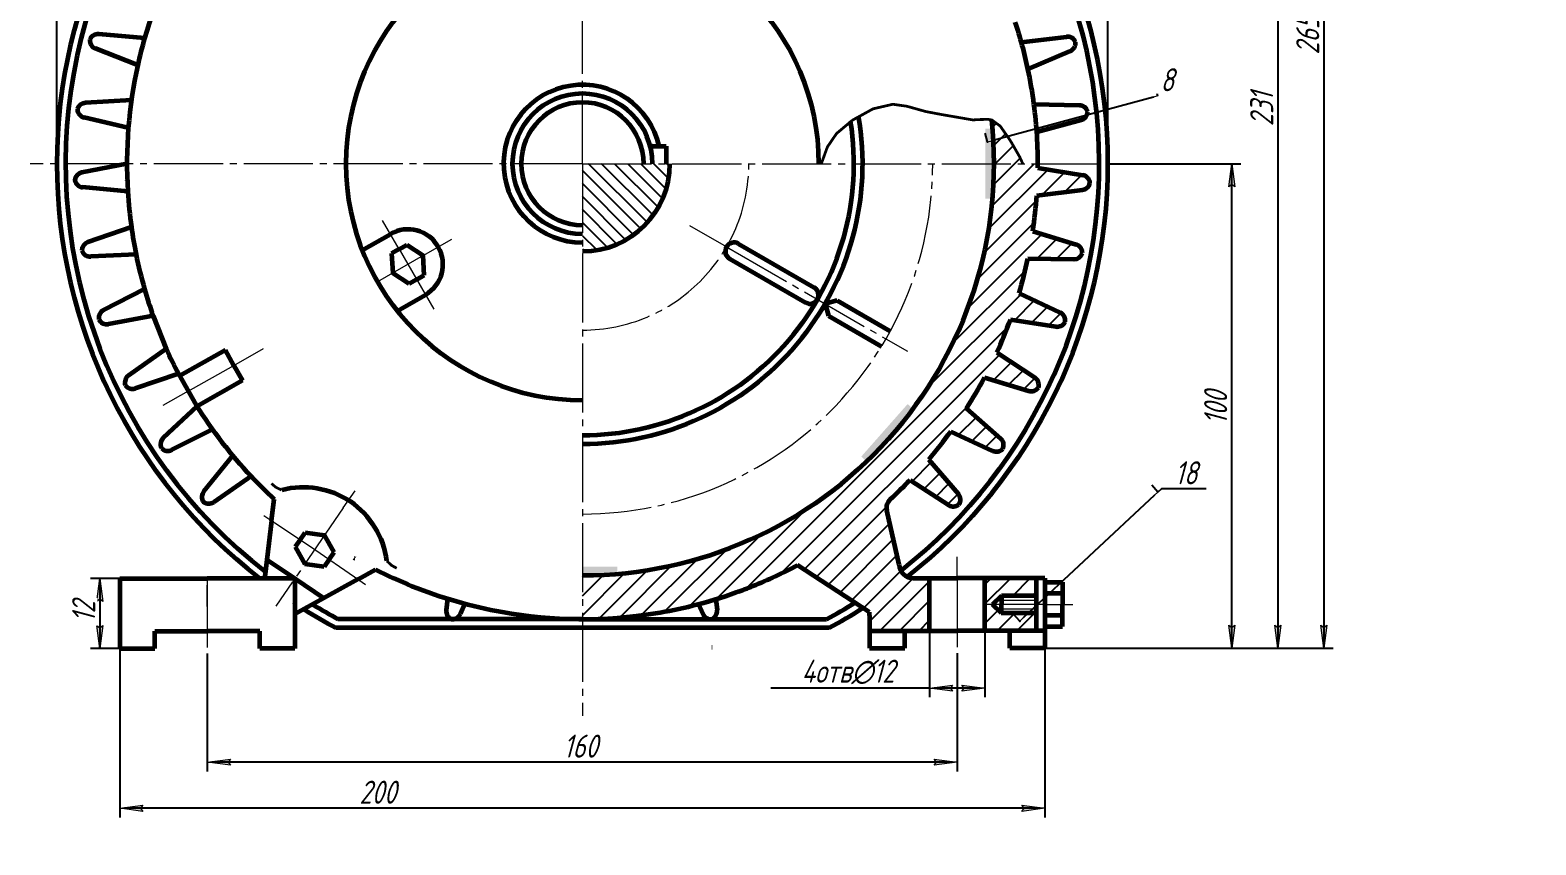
# Model space of a CAD drawing. Header units: millimetres. Extents: x 131 to 972, y 124 to 718.
# Drawn here: x 644.7 to 971.5, y 356.3 to 533.2 of the extents above; entities that cross this region are included whole.
import ezdxf

# ---------------------------------------------------------------- set-up
doc = ezdxf.new("R2010")
doc.units = ezdxf.units.MM
for name, pattern in [('K5LT_AXLED', [19.5, 15, -1.5, 1.5, -1.5]), ('K5LT_BASIC', [0]), ('K5LT_THIN', [0])]:
    doc.linetypes.add(name, pattern=pattern)
doc.styles.add('KDIMTEXTSTYLE', font='GOST_AU.SHX', dxfattribs={"width": 0.96, "oblique": 15, "height": 5})
doc.dimstyles.new('KDIMSTYLE (1.00)', dxfattribs={"dimtxt": 5, "dimasz": 1, "dimexe": 2, "dimexo": 0, "dimgap": 1, "dimtad": 1, "dimtxsty": 'KDIMTEXTSTYLE', "dimsah": 1, "dimcen": 0, "dimdle": 1, "dimadec": 0, "dimazin": 0, "dimtfac": 0.667, "dimtmove": 0, "dimatfit": 3, "dimfxl": 1, "dimtvp": 1, "dimtfill": 1, "dimtolj": 1, "dimtzin": 0, "dimarcsym": 0})

# ---------------------------------------------------------------- blocks, each defined once
blk = doc.blocks.new('U6')
at = {"color": 30, "linetype": 'K5LT_AXLED', "lineweight": 18, "true_color": 0xff8000}
for q in [(634.06252, 553.09378), (514.197916, 380), (753.927124, 380), (634.06252, 260.135396)]:
    blk.add_line((634.06252, 380), q, dxfattribs=at)
blk = doc.blocks.new('KDIMARROW_00')
at = {"color": 0, "linetype": 'K5LT_THIN', "lineweight": 18}
blk.add_line((0, 0), (-1, 0), dxfattribs=at)
blk = doc.blocks.new('*D100')
at = {"color": 0, "lineweight": -2, "transparency": 16777216}
for p, q in [((889.51, 518.92), (888.99, 520.85)), ((888.55, 518.66), (853.48, 509.18)), ((852.51, 508.92), (851.99, 510.85))]:
    blk.add_line(p, q, dxfattribs=at)
at = {"layer": 'Defpoints', "color": 0, "transparency": 16777216}
blk.add_point((852.51, 508.92), dxfattribs=at)
blk.add_point((852.51, 508.92), dxfattribs=at)
at = {"color": 0, "lineweight": -2, "transparency": 16777216, "rotation": 195.1240073083105}
blk.add_blockref('KDIMARROW_00', (852.51, 508.92), dxfattribs=at)
at = {"color": 7, "transparency": 16777216, "insert": (891.51, 522.42), "char_height": 5, "attachment_point": 5, "style": 'KDIMTEXTSTYLE', "bg_fill": 3, "box_fill_scale": 1.1, "bg_fill_color": 256, "bg_fill_true_color": 13158600, "bg_fill_transparency": 0}
blk.add_mtext('\\A1;\\H5.0;\\W0.965;\\Q15;\\H5.0;\\W0.965;\\Q15;\\Q15;8', dxfattribs=at)
at = {"layer": 'Defpoints', "color": 0, "transparency": 16777216}
blk.add_point((889.51, 518.92), dxfattribs=at)
at = {"color": 0, "lineweight": -2, "transparency": 16777216, "rotation": 15.12400730831055}
blk.add_blockref('KDIMARROW_00', (889.51, 518.92), dxfattribs=at)
blk = doc.blocks.new('*D101')
at = {"color": 0, "lineweight": -2, "transparency": 16777216}
for p, q in [((888.78, 432.24), (860.25, 405.6)), ((889.51, 432.92), (888.15, 434.38)), ((890.25, 433.6), (889.51, 432.92)), ((899.97, 433.6), (890.25, 433.6)), ((859.51, 404.92), (858.15, 406.38))]:
    blk.add_line(p, q, dxfattribs=at)
at = {"layer": 'Defpoints', "color": 0, "transparency": 16777216}
for p in [(889.51, 432.92), (859.51, 404.92), (859.51, 404.92)]:
    blk.add_point(p, dxfattribs=at)
at = {"color": 0, "lineweight": -2, "transparency": 16777216}
for p, rotation in [((889.51, 432.92), 43.02506598911802), ((859.51, 404.92), 223.025065989118)]:
    blk.add_blockref('KDIMARROW_00', p, dxfattribs=dict(at, rotation=rotation))
at = {"color": 7, "transparency": 16777216, "insert": (895.61, 437.1), "char_height": 5, "attachment_point": 5, "style": 'KDIMTEXTSTYLE', "bg_fill": 3, "box_fill_scale": 1.1, "bg_fill_color": 256, "bg_fill_true_color": 13158600, "bg_fill_transparency": 0}
blk.add_mtext('\\A1;\\H5.0;\\W0.965;\\Q15;\\H5.0;\\W0.965;\\Q15;\\Q15;18', dxfattribs=at)
blk = doc.blocks.new('KDIMARROW_01')
blk.add_hatch(color=0).paths.add_polyline_path([(-5, -0.66), (0, 0), (-5, 0.66), (-4.5, 0)])
at = {"color": 0, "linetype": 'K5LT_THIN', "lineweight": 18}
for p, q in [((-4.5, 0), (-5, 0.66)), ((-5, 0.66), (0, 0)), ((0, 0), (-5, -0.66)), ((-5, -0.66), (-4.5, 0)), ((0, 0), (-1, 0))]:
    blk.add_line(p, q, dxfattribs=at)
blk = doc.blocks.new('*D109')
at = {"color": 0, "lineweight": -2, "transparency": 16777216}
for p, q in [((683.19, 397.86), (683.19, 372.27)), ((845.95, 397.93), (845.95, 372.27)), ((844.95, 374.27), (684.19, 374.27))]:
    blk.add_line(p, q, dxfattribs=at)
at = {"layer": 'Defpoints', "color": 0, "transparency": 16777216}
for p in [(683.19, 397.86), (845.95, 397.93), (683.19, 374.27)]:
    blk.add_point(p, dxfattribs=at)
at = {"color": 0, "lineweight": -2, "transparency": 16777216, "rotation": 180}
blk.add_blockref('KDIMARROW_01', (683.19, 374.27), dxfattribs=at)
at = {"color": 0, "lineweight": -2, "transparency": 16777216}
blk.add_blockref('KDIMARROW_01', (845.95, 374.27), dxfattribs=at)
at = {"color": 7, "transparency": 16777216, "insert": (764.19, 377.77), "char_height": 5, "attachment_point": 5, "style": 'KDIMTEXTSTYLE', "bg_fill": 3, "box_fill_scale": 1.1, "bg_fill_color": 256, "bg_fill_true_color": 13158600, "bg_fill_transparency": 0}
blk.add_mtext('\\A1;\\H5.0;\\W0.965;\\Q15;\\H5.0;\\W0.965;\\Q15;\\Q15;160', dxfattribs=at)
blk = doc.blocks.new('*D110')
at = {"color": 0, "lineweight": -2, "transparency": 16777216}
for p, q in [((664.18, 398.95), (664.18, 362.27)), ((864.96, 399.02), (864.96, 362.27)), ((863.96, 364.27), (665.18, 364.27))]:
    blk.add_line(p, q, dxfattribs=at)
at = {"layer": 'Defpoints', "color": 0, "transparency": 16777216}
for p in [(664.18, 398.95), (864.96, 399.02), (664.18, 364.27)]:
    blk.add_point(p, dxfattribs=at)
at = {"color": 0, "lineweight": -2, "transparency": 16777216, "rotation": 180}
blk.add_blockref('KDIMARROW_01', (664.18, 364.27), dxfattribs=at)
at = {"color": 0, "lineweight": -2, "transparency": 16777216}
blk.add_blockref('KDIMARROW_01', (864.96, 364.27), dxfattribs=at)
at = {"color": 7, "transparency": 16777216, "insert": (720.18, 367.77), "char_height": 5, "attachment_point": 5, "style": 'KDIMTEXTSTYLE', "bg_fill": 3, "box_fill_scale": 1.1, "bg_fill_color": 256, "bg_fill_true_color": 13158600, "bg_fill_transparency": 0}
blk.add_mtext('\\A1;\\H5.0;\\W0.965;\\Q15;\\H5.0;\\W0.965;\\Q15;\\Q15;200', dxfattribs=at)
blk = doc.blocks.new('*D111')
at = {"color": 0, "lineweight": -2, "transparency": 16777216}
for p, q in [((664.18, 414.16), (657.85, 414.16)), ((659.85, 413.16), (659.85, 399.95)), ((664.18, 398.95), (657.85, 398.95))]:
    blk.add_line(p, q, dxfattribs=at)
at = {"layer": 'Defpoints', "color": 0, "transparency": 16777216}
for p in [(664.18, 414.16), (659.85, 398.95), (664.18, 398.95)]:
    blk.add_point(p, dxfattribs=at)
at = {"color": 0, "lineweight": -2, "transparency": 16777216}
for p, rotation in [((659.85, 414.16), 90), ((659.85, 398.95), 270)]:
    blk.add_blockref('KDIMARROW_01', p, dxfattribs=dict(at, rotation=rotation))
at = {"color": 7, "transparency": 16777216, "insert": (656.35, 406.95), "char_height": 5, "attachment_point": 5, "rotation": 90, "style": 'KDIMTEXTSTYLE', "bg_fill": 3, "box_fill_scale": 1.1, "bg_fill_color": 256, "bg_fill_true_color": 13158600, "bg_fill_transparency": 0}
blk.add_mtext('\\A1;\\H5.0;\\W0.965;\\Q15;\\H5.0;\\W0.965;\\Q15;\\Q15;12', dxfattribs=at)
blk = doc.blocks.new('*D112')
at = {"color": 0, "lineweight": -2, "transparency": 16777216}
for p, q in [((843.01, 632.34), (917.53, 632.34)), ((915.53, 631.34), (915.53, 400.02)), ((864.96, 399.02), (917.53, 399.02))]:
    blk.add_line(p, q, dxfattribs=at)
at = {"layer": 'Defpoints', "color": 0, "transparency": 16777216}
for p in [(843.01, 632.34), (864.96, 399.02), (915.53, 399.02)]:
    blk.add_point(p, dxfattribs=at)
at = {"color": 0, "lineweight": -2, "transparency": 16777216}
for p, rotation in [((915.53, 632.34), 90), ((915.53, 399.02), 270)]:
    blk.add_blockref('KDIMARROW_01', p, dxfattribs=dict(at, rotation=rotation))
at = {"color": 7, "transparency": 16777216, "insert": (912.03, 516.02), "char_height": 5, "attachment_point": 5, "rotation": 90, "style": 'KDIMTEXTSTYLE', "bg_fill": 3, "box_fill_scale": 1.1, "bg_fill_color": 256, "bg_fill_true_color": 13158600, "bg_fill_transparency": 0}
blk.add_mtext('\\A1;\\H5.0;\\W0.965;\\Q15;\\H5.0;\\W0.965;\\Q15;\\Q15;231', dxfattribs=at)
blk = doc.blocks.new('*D113')
at = {"color": 0, "lineweight": -2, "transparency": 16777216}
for p, q in [((764.59, 665.79), (927.51, 665.79)), ((925.51, 664.79), (925.51, 400.02)), ((864.96, 399.02), (927.51, 399.02))]:
    blk.add_line(p, q, dxfattribs=at)
at = {"layer": 'Defpoints', "color": 0, "transparency": 16777216}
for p in [(764.59, 665.79), (864.96, 399.02), (925.51, 399.02)]:
    blk.add_point(p, dxfattribs=at)
at = {"color": 0, "lineweight": -2, "transparency": 16777216}
for p, rotation in [((925.51, 665.79), 90), ((925.51, 399.02), 270)]:
    blk.add_blockref('KDIMARROW_01', p, dxfattribs=dict(at, rotation=rotation))
at = {"color": 7, "transparency": 16777216, "insert": (922.01, 532.02), "char_height": 5, "attachment_point": 5, "rotation": 90, "style": 'KDIMTEXTSTYLE', "bg_fill": 3, "box_fill_scale": 1.1, "bg_fill_color": 256, "bg_fill_true_color": 13158600, "bg_fill_transparency": 0}
blk.add_mtext('\\A1;\\H5.0;\\W0.965;\\Q15;\\H5.0;\\W0.965;\\Q15;\\Q15;265', dxfattribs=at)
blk = doc.blocks.new('*D114')
at = {"color": 0, "lineweight": -2, "transparency": 16777216}
for p, q in [((650.53, 504.2), (650.53, 686.27)), ((877.66, 684.27), (651.53, 684.27)), ((878.66, 504.2), (878.66, 686.27))]:
    blk.add_line(p, q, dxfattribs=at)
at = {"layer": 'Defpoints', "color": 0, "transparency": 16777216}
for p in [(650.53, 684.27), (650.53, 504.2), (878.66, 504.2)]:
    blk.add_point(p, dxfattribs=at)
at = {"color": 0, "lineweight": -2, "transparency": 16777216, "rotation": 180}
blk.add_blockref('KDIMARROW_01', (650.53, 684.27), dxfattribs=at)
at = {"color": 0, "lineweight": -2, "transparency": 16777216}
blk.add_blockref('KDIMARROW_01', (878.66, 684.27), dxfattribs=at)
at = {"color": 7, "transparency": 16777216, "insert": (764.53, 687.77), "char_height": 5, "attachment_point": 5, "style": 'KDIMTEXTSTYLE', "bg_fill": 3, "box_fill_scale": 1.1, "bg_fill_color": 256, "bg_fill_true_color": 13158600, "bg_fill_transparency": 0}
blk.add_mtext('\\A1;\\H5.0;\\W0.965;\\Q15;\\Q15;\\Q15;∅\\Q15;\\H5.0;\\W0.965;\\Q15;\\H5.0;\\W0.965;\\Q15;\\Q15;235', dxfattribs=at)
blk = doc.blocks.new('*D119')
at = {"color": 0, "lineweight": -2, "transparency": 16777216}
for p, q in [((839.95, 402.82), (839.95, 388.37)), ((851.95, 402.82), (851.95, 388.37)), ((839.95, 390.37), (805.52, 390.37)), ((850.95, 390.37), (840.95, 390.37))]:
    blk.add_line(p, q, dxfattribs=at)
at = {"layer": 'Defpoints', "color": 0, "transparency": 16777216}
for p in [(839.95, 402.82), (851.95, 402.82), (839.95, 390.37)]:
    blk.add_point(p, dxfattribs=at)
at = {"color": 0, "lineweight": -2, "transparency": 16777216, "rotation": 180}
blk.add_blockref('KDIMARROW_01', (839.95, 390.37), dxfattribs=at)
at = {"color": 0, "lineweight": -2, "transparency": 16777216}
blk.add_blockref('KDIMARROW_01', (851.95, 390.37), dxfattribs=at)
at = {"color": 7, "transparency": 16777216, "insert": (822.23, 393.87), "char_height": 5, "attachment_point": 5, "style": 'KDIMTEXTSTYLE', "bg_fill": 3, "box_fill_scale": 1.1, "bg_fill_color": 256, "bg_fill_true_color": 13158600, "bg_fill_transparency": 0}
blk.add_mtext('\\A1;\\H5.0;\\W0.965;\\Q15;\\Q15;4отв\\Q15;∅\\Q15;\\H5.0;\\W0.965;\\Q15;12', dxfattribs=at)
blk = doc.blocks.new('*D85')
at = {"color": 0, "lineweight": -2, "transparency": 16777216}
for p, q in [((878.66, 504.2), (907.53, 504.2)), ((905.53, 400.02), (905.53, 503.2)), ((864.96, 399.02), (907.53, 399.02))]:
    blk.add_line(p, q, dxfattribs=at)
at = {"layer": 'Defpoints', "color": 0, "transparency": 16777216}
for p in [(878.66, 504.2), (905.53, 504.2), (864.96, 399.02)]:
    blk.add_point(p, dxfattribs=at)
at = {"color": 0, "lineweight": -2, "transparency": 16777216}
for p, rotation in [((905.53, 504.2), 90), ((905.53, 399.02), 270)]:
    blk.add_blockref('KDIMARROW_01', p, dxfattribs=dict(at, rotation=rotation))
at = {"color": 7, "transparency": 16777216, "insert": (902.03, 451.2), "char_height": 5, "attachment_point": 5, "rotation": 90, "style": 'KDIMTEXTSTYLE', "bg_fill": 3, "box_fill_scale": 1.1, "bg_fill_color": 256, "bg_fill_true_color": 13158600, "bg_fill_transparency": 0}
blk.add_mtext('\\A1;\\H5.0;\\W0.965;\\Q15;\\H5.0;\\W0.965;\\Q15;\\Q15;100', dxfattribs=at)
blk = doc.blocks.new('U20')
at = {"color": 5, "linetype": 'K5LT_BASIC', "lineweight": 60, "true_color": 0x0000ff}
for p, q in [((539.04, 407.25), (529.09, 408.11)), ((537.55, 401.4), (528.37, 404.99))]:
    blk.add_line(p, q, dxfattribs=at)
for centre, start, end in [((529.06, 406.76), 174.3035, 248.6447), ((528.92, 406.22), 85.0497, 157.3995)]:
    blk.add_arc(centre, 1.9, start, end, dxfattribs=at)
blk = doc.blocks.new('U23')
at = {"color": 5, "linetype": 'K5LT_BASIC', "lineweight": 60, "true_color": 0x0000ff}
for p, q in [((558.17, 316.67), (551.9, 308.9)), ((558.17, 316.67), (558.34, 316.46)), ((562.19, 312.16), (554.08, 306.56))]:
    blk.add_line(p, q, dxfattribs=at)
for centre, start, end in [((553.37, 307.7), 141.0497, 213.3995), ((553, 308.12), 230.3035, 304.6447)]:
    blk.add_arc(centre, 1.9, start, end, dxfattribs=at)
blk = doc.blocks.new('U24')
at = {"color": 5, "linetype": 'K5LT_BASIC', "lineweight": 60, "true_color": 0x0000ff}
for p, q in [((616.64, 282.7), (616.64, 282.69)), ((622.61, 281.84), (622.61, 281.81))]:
    blk.add_line(p, q, dxfattribs=at)
blk = doc.blocks.new('U25')
at = {"color": 5, "linetype": 'K5LT_BASIC', "lineweight": 60, "true_color": 0x0000ff}
for p, q in [((622.98, 281.82), (622.99, 281.82)), ((630.38, 281.21), (630.46, 281.21)), ((630.61, 281.2), (630.72, 281.19))]:
    blk.add_line(p, q, dxfattribs=at)
blk = doc.blocks.new('U26')
at = {"color": 5, "linetype": 'K5LT_BASIC', "lineweight": 60, "true_color": 0x0000ff}
blk.add_line((649.96, 282.44), (649.96, 282.43), dxfattribs=at)
blk = doc.blocks.new('U27')
at = {"color": 5, "linetype": 'K5LT_BASIC', "lineweight": 60, "true_color": 0x0000ff}
blk.add_line((567.54, 306.88), (567.54, 306.88), dxfattribs=at)
blk = doc.blocks.new('U28')
at = {"color": 5, "linetype": 'K5LT_BASIC', "lineweight": 60, "true_color": 0x0000ff}
for p, q in [((604.82, 285.57), (604.52, 283.11)), ((608.57, 284.49), (607.61, 282.27))]:
    blk.add_line(p, q, dxfattribs=at)
for centre, start, end in [((606.4, 282.87), 172.95, 245.2999), ((605.87, 283.03), 262.2038, 336.5451)]:
    blk.add_arc(centre, 1.9, start, end, dxfattribs=at)
blk = doc.blocks.new('U29')
at = {"color": 5, "linetype": 'K5LT_BASIC', "lineweight": 60, "true_color": 0x0000ff}
for p, q in [((659.27, 284.41), (660.19, 282.28)), ((663, 285.48), (663.28, 283.1))]:
    blk.add_line(p, q, dxfattribs=at)
for centre, start, end in [((661.93, 283.03), 203.2154, 277.5567), ((661.4, 282.88), 294.4606, 6.8105)]:
    blk.add_arc(centre, 1.9, start, end, dxfattribs=at)

msp = doc.modelspace()

# ---------------------------------------------------------------- hatches: boundary and pattern name
at = {"true_color": 0x010101}
for points in [[(853.618, 496.593), (853.836, 508.54), (853.618, 511.801), (852.041, 511.801), (852.041, 504.197), (852.041, 496.593)], [(826.266, 439.546), (834.342, 448.354), (836.359, 450.972), (835.181, 452.028), (830.15, 446.326), (825.119, 440.625)], [(772.178, 416.745), (764.574, 416.749), (764.593, 414.848), (772.177, 415.17)]]:
    msp.add_hatch(color=18, dxfattribs=at).paths.add_polyline_path(points)
h = msp.add_hatch()
h.set_pattern_fill('МЕТАЛЛ', style=0, pattern_type=0)
h.set_pattern_definition([(315, (130.5306, 124.1968), (1.4142136, 1.4142136), [])])
h.paths.add_polyline_path([(764.593, 504.197), (764.593, 485.186), (770.036, 485.982), (775.023, 488.303), (779.137, 491.954), (782.033, 496.631), (783.469, 501.941), (783.604, 504.197)])

# ---------------------------------------------------------------- linework, layer by layer
at = {"color": 5, "linetype": 'K5LT_BASIC', "lineweight": 60, "true_color": 0x0000ff}
for p, q in [((665.739, 500.587), (665.739, 500.584)), ((665.923, 498.162), (656.104, 499.082)), ((666.701, 490.439), (657.259, 487.179)), ((716.83, 485.401), (722.925, 488.92)), ((667.723, 484.488), (657.872, 484.033)), ((724.826, 485.628), (723.18, 484.677)), ((723.18, 484.677), (723.434, 480.434)), ((724.826, 485.628), (726.472, 486.578)), ((726.472, 486.578), (730.02, 484.236)), ((730.274, 479.993), (730.02, 484.236)), ((726.982, 478.092), (723.434, 480.434)), ((728.628, 479.042), (726.982, 478.092)), ((728.628, 479.042), (730.274, 479.993)), ((669.568, 476.949), (660.672, 472.406)), ((724.434, 472.231), (730.529, 475.749)), ((671.409, 471.199), (661.717, 469.377)), ((671.409, 471.199), (674.285, 463.989)), ((674.285, 463.989), (666.108, 458.253)), ((687.103, 463.733), (677.189, 458.124)), ((688.976, 460.424), (687.103, 463.733)), ((676.908, 458.551), (667.564, 455.398)), ((676.908, 458.551), (680.76, 451.812)), ((688.976, 460.424), (690.848, 457.115)), ((690.848, 457.115), (680.933, 451.506)), ((680.933, 451.506), (673.634, 444.687)), ((684.288, 446.485), (675.473, 442.063)), ((684.288, 446.485), (684.322, 446.502)), ((697.123, 426.64), (697.705, 431.409)), ((697.123, 426.64), (696.094, 418.201)), ((703.357, 422.581), (702.283, 421.012)), ((703.357, 422.581), (704.431, 424.15)), ((704.431, 424.15), (708.642, 423.572)), ((710.706, 419.856), (708.642, 423.572)), ((702.283, 421.012), (704.347, 417.296)), ((709.632, 418.287), (710.706, 419.856)), ((709.632, 418.287), (710.706, 419.856)), ((696.094, 418.201), (695.656, 414.616)), ((702.433, 414.002), (696.094, 418.201)), ((708.559, 416.718), (704.347, 417.296)), ((709.632, 418.287), (708.559, 416.718)), ((715.908, 413.992), (719.724, 416.112)), ((702.2, 414.159), (683.19, 414.159)), ((695.656, 414.616), (695.6, 414.159)), ((702.2, 414.159), (708.476, 409.864)), ((715.908, 413.992), (708.476, 409.864)), ((708.476, 409.864), (702.2, 406.379)), ((716.576, 405.343), (711.602, 405.343)), ((761.143, 405.403), (761.153, 405.343)), ((671.784, 402.752), (683.19, 402.752)), ((694.596, 402.752), (683.19, 402.752)), ((747.344, 403.442), (713.654, 403.442))]:
    msp.add_line(p, q, dxfattribs=at)
at = {"color": 30, "linetype": 'K5LT_AXLED', "lineweight": 18, "true_color": 0xff8000}
for p, q in [((724.826, 485.628), (721.232, 491.853)), ((730.02, 484.236), (736.237, 487.825)), ((730.02, 484.236), (720.142, 478.533)), ((724.826, 485.628), (732.673, 472.037)), ((688.976, 460.424), (695.406, 464.062)), ((679.048, 454.807), (688.976, 460.424)), ((679.048, 454.807), (673.532, 451.686)), ((712.697, 429.497), (715.245, 433.22)), ((712.697, 429.497), (698.07, 408.123)), ((697.876, 426.142), (695.474, 427.732)), ((706.632, 420.341), (697.876, 426.142)), ((706.495, 420.434), (715.163, 414.502)), ((683.19, 408.098), (683.19, 412.735)), ((715.163, 414.502), (717.54, 412.876))]:
    msp.add_line(p, q, dxfattribs=at)
at = {"color": 5, "linetype": 'K5LT_BASIC', "true_color": 0x0000ff, "const_width": 0.6}
for points in [[(699.326, 433.348), (698.084, 433.942), (697.099, 434.765)], [(722.165, 417.953), (723.167, 417.01), (724.29, 416.389)]]:
    msp.add_lwpolyline(points, dxfattribs=at)
at = {"color": 5, "linetype": 'K5LT_BASIC', "lineweight": 60, "true_color": 0x0000ff}
for centre, radius, start, end in [((656.3, 500.417), 1.901, 101.04968, 173.39951), ((656.282, 500.975), 1.901, 190.30348, 264.64471), ((654.604, 500.641), 0.19, 172.45233, 191.25066), ((764.593, 504.197), 98.854, 183.5, 188), ((764.593, 504.197), 98.854, 188, 191.5), ((657.88, 485.382), 1.901, 109.04968, 181.39951), ((726.727, 482.335), 7.604, 30, 120), ((657.784, 485.932), 1.901, 198.30348, 272.64471), ((764.593, 504.197), 98.854, 191.5, 196), ((726.727, 482.335), 7.604, 300, 30), ((764.593, 504.197), 98.854, 196, 199.5), ((661.537, 470.713), 1.901, 117.04968, 189.39951), ((661.365, 471.245), 1.901, 206.30348, 280.64471), ((764.593, 504.197), 98.854, 204, 207.5), ((667.2, 456.696), 1.901, 125.04968, 197.39951), ((666.956, 457.199), 1.901, 214.30348, 288.64471), ((764.593, 504.197), 98.854, 212, 212.2043), ((764.593, 504.197), 98.854, 212, 223.34577), ((674.932, 443.298), 1.901, 133.04968, 205.39951), ((674.62, 443.762), 1.901, 222.30348, 296.64471), ((765.691, 505.221), 100.353, 223.34085, 227.3535), ((703.981, 415.348), 18.586, 56.48062, 104.51125), ((703.748, 415.504), 18.586, 7.58425, 55.61488), ((764.593, 504.197), 98.854, 239.94661, 240.03067), ((764.593, 504.197), 98.854, 239.94661, 240.03067), ((764.593, 504.197), 98.854, 243.00636, 248.02759), ((764.593, 504.197), 98.854, 248.02759, 259.84861), ((764.593, 504.197), 114.063, 236.76874, 236.83812), ((764.593, 504.197), 112.161, 238.54127, 241.80636), ((764.593, 504.197), 114.063, 238.00261, 242.04711), ((751.62, 405.995), 1.901, 359.07138, 0.64471), ((764.593, 504.197), 98.854, 267.86291, 268)]:
    msp.add_arc(centre, radius, start, end, dxfattribs=at)

# ---------------------------------------------------------------- block references
for name in ['U6', 'U23', 'U27', 'U28', 'U24', 'U25']:
    msp.add_blockref(name, (130.531, 124.197))

# ---------------------------------------------------------------- next in the draw order: dimensions: what is measured, and where the dimension line sits
at = {"color": 7}
for base, p1, p2, angle, text, picture, middle in [((852.515, 508.921), (889.515, 518.921), (852.515, 508.921), 195.12401, '\\H5.0;\\W0.965;\\Q15;\\H5.0;\\W0.965;\\Q15;\\Q15;8', '*D100', (891.515, 518.921)), ((859.515, 404.921), (889.515, 432.921), (859.515, 404.921), 223.02507, '\\H5.0;\\W0.965;\\Q15;\\H5.0;\\W0.965;\\Q15;\\Q15;18', '*D101', (891.515, 432.921))]:
    dim = msp.add_linear_dim(base=base, p1=p1, p2=p2, angle=angle, text=text, dimstyle='KDIMSTYLE (1.00)', override={"dimexo": 0, "dimtoh": 1, "dimblk1": 'KDIMARROW_00', "dimblk2": 'KDIMARROW_00', "dimse1": 0, "dimse2": 0, "dimclrt": 7, "dimtmove": 1, "dimtolj": 1}, dxfattribs=at)
    dim.commit()
    dim.dimension.update_dxf_attribs({"geometry": picture, "text_midpoint": middle, "dimtype": 161})
dim = msp.add_linear_dim(base=(683.19, 374.27), p1=(845.947, 397.934), p2=(683.19, 397.862), text='\\H5.0;\\W0.965;\\Q15;\\H5.0;\\W0.965;\\Q15;\\Q15;160', dimstyle='KDIMSTYLE (1.00)', override={"dimexo": 0, "dimblk1": 'KDIMARROW_01', "dimblk2": 'KDIMARROW_01', "dimse1": 0, "dimse2": 0, "dimclrt": 7, "dimtolj": 1}, dxfattribs=at)
dim.commit()
dim.dimension.update_dxf_attribs({"geometry": '*D109', "text_midpoint": (764.19, 374.27), "dimtype": 160})

# ---------------------------------------------------------------- next in the draw order: dimensions: what is measured, and where the dimension line sits
dim = msp.add_linear_dim(base=(664.179, 364.27), p1=(864.957, 399.023), p2=(664.179, 398.95), text='\\H5.0;\\W0.965;\\Q15;\\H5.0;\\W0.965;\\Q15;\\Q15;200', dimstyle='KDIMSTYLE (1.00)', override={"dimexo": 0, "dimblk1": 'KDIMARROW_01', "dimblk2": 'KDIMARROW_01', "dimse1": 0, "dimse2": 0, "dimclrt": 7, "dimtolj": 1}, dxfattribs=at)
dim.commit()
dim.dimension.update_dxf_attribs({"geometry": '*D110', "text_midpoint": (720.179, 364.27), "dimtype": 160})

# ---------------------------------------------------------------- next in the draw order: linework, layer by layer
at = {"color": 30, "linetype": 'K5LT_AXLED', "lineweight": 18, "true_color": 0xff8000}
msp.add_line((683.19, 414.159), (683.19, 397.862), dxfattribs=at)
at = {"color": 5, "linetype": 'K5LT_BASIC', "lineweight": 60, "true_color": 0x0000ff}
for p, q in [((702.2, 414.159), (702.2, 398.95)), ((671.784, 398.95), (671.784, 402.752)), ((694.596, 398.95), (694.596, 402.752)), ((702.2, 398.95), (694.596, 398.95))]:
    msp.add_line(p, q, dxfattribs=at)

# ---------------------------------------------------------------- next in the draw order: dimensions: what is measured, and where the dimension line sits
at = {"color": 7}
for base, p1, p2, text, picture, middle in [((915.531, 399.023), (843.007, 632.336), (864.957, 399.023), '\\H5.0;\\W0.965;\\Q15;\\H5.0;\\W0.965;\\Q15;\\Q15;231', '*D112', (915.531, 516.023)), ((659.848, 398.95), (664.179, 414.159), (664.179, 398.95), '\\H5.0;\\W0.965;\\Q15;\\H5.0;\\W0.965;\\Q15;\\Q15;12', '*D111', (659.848, 406.95))]:
    dim = msp.add_linear_dim(base=base, p1=p1, p2=p2, angle=90, text=text, dimstyle='KDIMSTYLE (1.00)', override={"dimexo": 0, "dimblk1": 'KDIMARROW_01', "dimblk2": 'KDIMARROW_01', "dimse1": 0, "dimse2": 0, "dimclrt": 7, "dimtolj": 1}, dxfattribs=at)
    dim.commit()
    dim.dimension.update_dxf_attribs({"geometry": picture, "text_midpoint": middle, "dimtype": 160})

# ---------------------------------------------------------------- next in the draw order: linework, layer by layer
at = {"color": 5, "linetype": 'K5LT_BASIC', "lineweight": 60, "true_color": 0x0000ff}
for p, q in [((664.179, 414.159), (683.19, 414.159)), ((664.179, 414.159), (664.179, 398.95)), ((664.179, 398.95), (671.784, 398.95))]:
    msp.add_line(p, q, dxfattribs=at)

# ---------------------------------------------------------------- next in the draw order: dimensions: what is measured, and where the dimension line sits
at = {"color": 7}
dim = msp.add_linear_dim(base=(925.515, 399.023), p1=(764.593, 665.785), p2=(864.957, 399.023), angle=90, text='\\H5.0;\\W0.965;\\Q15;\\H5.0;\\W0.965;\\Q15;\\Q15;265', dimstyle='KDIMSTYLE (1.00)', override={"dimexo": 0, "dimblk1": 'KDIMARROW_01', "dimblk2": 'KDIMARROW_01', "dimse1": 0, "dimse2": 0, "dimclrt": 7, "dimtolj": 1}, dxfattribs=at)
dim.commit()
dim.dimension.update_dxf_attribs({"geometry": '*D113', "text_midpoint": (925.515, 532.023), "dimtype": 160})

# ---------------------------------------------------------------- next in the draw order: linework, layer by layer
at = {"color": 30, "linetype": 'K5LT_AXLED', "lineweight": 18, "true_color": 0xff8000}
for p, q in [((795.874, 486.137), (787.944, 490.715)), ((795.874, 486.137), (830.447, 466.176)), ((830.447, 466.176), (835.135, 463.47)), ((845.947, 414.231), (845.947, 418.868))]:
    msp.add_line(p, q, dxfattribs=at)
at = {"color": 5, "linetype": 'K5LT_BASIC', "lineweight": 60, "true_color": 0x0000ff}
for p, q in [((798.471, 486.833), (814.908, 477.343)), ((796.57, 483.54), (813.007, 474.05)), ((819.873, 474.476), (817.276, 473.78)), ((819.873, 474.476), (831.377, 467.834)), ((817.276, 473.78), (817.972, 471.183)), ((817.972, 471.183), (829.476, 464.541)), ((854.547, 463.203), (862.784, 457.78)), ((851.876, 457.788), (861.431, 454.875)), ((847.966, 451.082), (855.369, 444.566)), ((844.568, 446.092), (853.624, 441.878)), ((839.762, 439.996), (846.186, 432.513)), ((835.703, 435.527), (844.085, 430.094)), ((833.348, 417.116), (830.644, 428.925)), ((764.574, 416.749), (764.593, 416.749)), ((772.177, 415.17), (772.177, 415.168)), ((826.937, 406.848), (811.258, 417.05)), ((836.385, 414.231), (845.947, 414.231)), ((863.056, 414.231), (863.056, 402.825)), ((855.532, 410.429), (853.631, 408.528)), ((855.532, 406.627), (853.631, 408.528)), ((855.532, 410.429), (855.532, 408.528)), ((863.056, 410.429), (855.532, 410.429)), ((855.532, 406.627), (855.532, 408.528)), ((764.593, 405.343), (716.576, 405.343)), ((764.593, 405.343), (817.584, 405.343)), ((826.937, 406.116), (826.937, 406.848)), ((863.056, 406.627), (855.467, 406.627)), ((764.593, 403.442), (750.769, 403.442)), ((857.353, 399.023), (857.353, 402.825)), ((792.713, 399.282), (792.737, 399.23))]:
    msp.add_line(p, q, dxfattribs=at)
at = {"color": 7, "linetype": 'K5LT_THIN', "lineweight": 18}
for p, q in [((854.646, 409.478), (863.056, 409.478)), ((854.581, 407.577), (863.056, 407.577))]:
    msp.add_line(p, q, dxfattribs=at)
at = {"color": 5, "linetype": 'K5LT_BASIC', "lineweight": 60, "true_color": 0x0000ff}
for centre, radius, start, end in [((764.593, 504.197), 98.854, 351.5, 356), ((797.52, 485.186), 1.901, 60, 150), ((797.52, 485.186), 1.901, 150, 240), ((764.593, 504.197), 98.854, 343.5, 348), ((813.957, 475.697), 1.901, 330, 60), ((813.957, 475.697), 1.901, 240, 330), ((764.593, 504.197), 98.854, 335.5, 340), ((764.593, 504.197), 98.854, 327.5, 332), ((764.593, 504.197), 98.854, 319.5, 324), ((854.113, 443.139), 1.901, 334.30348, 48.64471), ((854.426, 443.602), 1.901, 245.04968, 317.39951), ((764.593, 504.197), 98.854, 312.51028, 316), ((844.744, 431.275), 1.901, 326.30348, 40.64471), ((833.08, 429.483), 2.5, 132.51028, 192.8979), ((845.119, 431.689), 1.901, 237.04968, 309.39951), ((764.593, 504.197), 98.854, 291.98272, 298.16801), ((836.385, 417.273), 3.042, 182.9523, 270), ((763.049, 508.249), 103.19, 289.78845, 291.93563), ((764.593, 504.197), 98.854, 284, 289.74136), ((764.593, 504.197), 112.161, 298.19364, 301.83996), ((764.593, 504.197), 98.854, 259.84861, 279.25434), ((764.593, 504.197), 98.854, 279.25434, 284)]:
    msp.add_arc(centre, radius, start, end, dxfattribs=at)
at = {"color": 30, "linetype": 'K5LT_AXLED', "lineweight": 18, "true_color": 0xff8000}
msp.add_arc((764.593, 504.197), 89.349, 270, 274.86924, dxfattribs=at)
msp.add_point((859.515, 404.921))

# ---------------------------------------------------------------- next in the draw order: block references
for name in ['U29', 'U26']:
    msp.add_blockref(name, (130.531, 124.197))

# ---------------------------------------------------------------- next in the draw order: dimensions: what is measured, and where the dimension line sits
at = {"color": 7}
dim = msp.add_linear_dim(base=(650.531, 684.27), p1=(878.656, 504.197), p2=(650.531, 504.197), text='\\H5.0;\\W0.965;\\Q15;\\Q15;\\Q15;∅\\Q15;\\H5.0;\\W0.965;\\Q15;\\H5.0;\\W0.965;\\Q15;\\Q15;235', dimstyle='KDIMSTYLE (1.00)', override={"dimexo": 0, "dimblk1": 'KDIMARROW_01', "dimblk2": 'KDIMARROW_01', "dimse1": 0, "dimse2": 0, "dimclrt": 7, "dimtolj": 1}, dxfattribs=at)
dim.commit()
dim.dimension.update_dxf_attribs({"geometry": '*D114', "text_midpoint": (764.531, 684.27), "dimtype": 160})
dim = msp.add_linear_dim(base=(839.947, 390.367), p1=(851.947, 402.825), p2=(839.947, 402.825), dimstyle='KDIMSTYLE (1.00)', override={"dimexo": 0, "dimpost": '\\H5.0;\\W0.965;\\Q15;\\Q15;4отв\\Q15;∅\\Q15;\\H5.0;\\W0.965;\\Q15;<>', "dimblk1": 'KDIMARROW_01', "dimblk2": 'KDIMARROW_01', "dimse1": 0, "dimse2": 0, "dimclrt": 7, "dimtolj": 1}, dxfattribs=at)
dim.commit()
dim.dimension.update_dxf_attribs({"geometry": '*D119', "text_midpoint": (822.234, 390.367), "dimtype": 160})

# ---------------------------------------------------------------- next in the draw order: linework, layer by layer
at = {"color": 5, "linetype": 'K5LT_BASIC', "lineweight": 60, "true_color": 0x0000ff}
for p, q in [((859.852, 530.614), (869.648, 531.756)), ((861.287, 524.75), (870.478, 528.661)), ((666.701, 517.955), (656.726, 517.423)), ((862.602, 517.1), (872.461, 516.867)), ((666.044, 511.953), (656.448, 514.231)), ((863.207, 511.093), (872.853, 513.686)), ((779.801, 507.999), (779.319, 507.999)), ((779.801, 507.999), (782.745, 507.999)), ((782.745, 507.999), (782.745, 504.197)), ((665.739, 504.197), (655.935, 502.282)), ((839.947, 402.825), (839.947, 414.231)), ((851.947, 402.825), (851.947, 414.231)), ((826.937, 406.116), (826.937, 399.023)), ((818.059, 403.442), (711.127, 403.442)), ((826.937, 402.825), (845.947, 402.825)), ((834.541, 399.023), (834.541, 402.825)), ((826.937, 399.023), (834.541, 399.023))]:
    msp.add_line(p, q, dxfattribs=at)
at = {"color": 30, "linetype": 'K5LT_AXLED', "lineweight": 18, "true_color": 0xff8000}
msp.add_line((845.947, 414.231), (845.947, 397.934), dxfattribs=at)
at = {"color": 5, "linetype": 'K5LT_BASIC', "true_color": 0x0000ff, "const_width": 0.6}
msp.add_lwpolyline([(816.45, 504.193), (817.762, 507.83), (819.737, 510.731), (822.946, 513.436), (823.293, 513.688), (827.672, 516.105), (831.973, 517.1), (835.021, 516.667), (839.12, 515.516), (842.538, 514.871), (848.206, 513.89), (849.426, 513.687), (849.428, 513.686), (850.098, 513.761), (852.645, 513.828), (853.442, 513.684), (855.267, 512.371), (857.146, 509.679), (857.698, 508.825), (859.505, 505.665), (860.174, 504.193)], dxfattribs=at)
at = {"color": 5, "linetype": 'K5LT_BASIC', "lineweight": 60, "true_color": 0x0000ff}
for centre, radius, start, end in [((764.593, 504.197), 112.161, 107.57448, 232.15528), ((764.593, 504.197), 114.063, 127.88079, 180), ((764.593, 504.197), 98.854, 132.85367, 164), ((764.593, 504.197), 51.328, 0, 270), ((764.593, 504.197), 98.854, 12, 18.12862), ((764.593, 504.197), 98.854, 164, 167.5), ((869.868, 529.867), 1.901, 22.30348, 96.64471), ((869.734, 530.41), 1.901, 293.04968, 5.39951), ((764.593, 504.197), 98.854, 167.5, 183.5), ((764.593, 504.197), 98.854, 7.5, 12), ((764.593, 504.197), 17.109, 12.83959, 270), ((656.827, 515.525), 1.901, 93.04968, 165.39951), ((764.593, 504.197), 15.208, 0, 270), ((764.593, 504.197), 13.307, 0, 270), ((872.416, 514.966), 1.901, 14.30348, 88.64471), ((656.887, 516.08), 1.901, 182.30348, 256.64471), ((764.593, 504.197), 60.833, 270, 9.77485), ((764.593, 504.197), 89.349, 270, 6.09664), ((764.593, 504.197), 58.932, 270, 8.92352), ((872.359, 515.522), 1.901, 285.04968, 357.39951), ((764.593, 504.197), 114.063, 180, 232.12717), ((764.593, 504.197), 19.01, 270, 0), ((764.593, 504.197), 114.063, 297.95289, 302.28664)]:
    msp.add_arc(centre, radius, start, end, dxfattribs=at)
at = {"color": 30, "linetype": 'K5LT_AXLED', "lineweight": 18, "true_color": 0xff8000}
for radius, start, end in [(89.349, 0, 6.09664), (76.042, 270, 0), (36.12, 270, 0)]:
    msp.add_arc((764.593, 504.197), radius, start, end, dxfattribs=at)
msp.add_point((852.515, 508.921))

# ---------------------------------------------------------------- next in the draw order: block references
msp.add_blockref('U20', (130.531, 124.197))

# ---------------------------------------------------------------- next in the draw order: dimensions: what is measured, and where the dimension line sits
at = {"color": 7}
dim = msp.add_linear_dim(base=(905.531, 504.197), p1=(864.957, 399.023), p2=(878.656, 504.197), angle=90, text='\\H5.0;\\W0.965;\\Q15;\\H5.0;\\W0.965;\\Q15;\\Q15;100', dimstyle='KDIMSTYLE (1.00)', override={"dimexo": 0, "dimblk1": 'KDIMARROW_01', "dimblk2": 'KDIMARROW_01', "dimse1": 0, "dimse2": 0, "dimclrt": 7, "dimtolj": 1}, dxfattribs=at)
dim.commit()
dim.dimension.update_dxf_attribs({"geometry": '*D85', "text_midpoint": (905.531, 451.197), "dimtype": 160})

# ---------------------------------------------------------------- next in the draw order: hatches: boundary and pattern name
h = msp.add_hatch()
h.set_pattern_fill('МЕТАЛЛ', style=0, pattern_type=0)
h.set_pattern_definition([(45, (130.5306, 124.1968), (-2.12132, 2.12132), [])])
h.paths.add_polyline_path([(833.348, 417.116), (830.644, 428.925), (830.99, 430.854), (831.391, 431.326), (835.703, 435.527), (844.085, 430.094), (845.729, 429.889), (846.326, 430.22), (846.552, 431.862), (846.186, 432.513), (839.762, 439.996), (844.568, 446.092), (853.624, 441.878), (855.281, 441.904), (855.826, 442.315), (855.821, 443.972), (855.369, 444.566), (847.966, 451.082), (851.876, 457.788), (861.431, 454.875), (863.068, 455.132), (863.55, 455.614), (863.315, 457.255), (862.784, 457.78), (854.547, 463.203), (857.486, 470.387), (867.353, 468.833), (868.939, 469.314), (869.348, 469.859), (868.888, 471.451), (868.289, 471.897), (859.376, 476.121), (861.287, 483.644), (871.275, 483.478), (872.778, 484.176), (873.108, 484.773), (872.43, 486.285), (871.775, 486.643), (862.361, 489.585), (863.207, 497.301), (873.12, 498.527), (874.511, 499.427), (874.755, 500.064), (873.873, 501.467), (873.175, 501.731), (863.444, 503.334), (863.417, 504.197), (853.942, 504.197), (853.143, 492.274), (850.76, 480.564), (846.836, 469.277), (841.44, 458.614), (834.67, 448.767), (826.647, 439.912), (817.513, 432.206), (807.433, 425.788), (796.587, 420.772), (785.168, 417.249), (773.382, 415.281), (764.593, 414.848), (764.593, 405.343), (777.138, 406.142), (780.491, 406.629), (788.508, 408.279), (797.984, 411.153), (801.597, 412.53), (811.258, 417.05), (826.937, 406.848), (826.937, 406.116), (826.937, 402.825), (839.947, 402.825), (839.947, 414.231), (836.385, 414.231), (834.358, 415.005), (833.363, 416.932)])
h.paths.add_polyline_path([(855.532, 410.429), (863.056, 410.429), (863.056, 414.231), (851.947, 414.231), (851.947, 402.825), (863.056, 402.825), (863.056, 406.627), (855.532, 406.627), (853.631, 408.528)])
h.paths.add_polyline_path([(853.437, 513.686), (853.942, 504.197), (860.173, 504.197), (857.691, 508.835), (854.984, 512.671)])

# ---------------------------------------------------------------- next in the draw order: linework, layer by layer
at = {"color": 5, "linetype": 'K5LT_BASIC', "lineweight": 60, "true_color": 0x0000ff}
for p, q in [((863.444, 503.334), (873.175, 501.731)), ((863.207, 497.301), (873.12, 498.527)), ((862.361, 489.585), (871.775, 486.643)), ((861.287, 483.644), (871.275, 483.478)), ((859.376, 476.121), (868.289, 471.897)), ((857.486, 470.387), (867.353, 468.833)), ((864.957, 414.231), (845.947, 414.231)), ((864.957, 414.231), (864.957, 402.825)), ((864.957, 413.324), (868.76, 413.324)), ((868.76, 413.324), (868.76, 408.528)), ((868.76, 410.926), (864.957, 410.926)), ((868.76, 403.732), (868.76, 408.528)), ((868.76, 406.13), (864.957, 406.13)), ((864.957, 402.825), (845.947, 402.825)), ((864.957, 403.732), (868.76, 403.732)), ((864.957, 402.825), (864.957, 399.023)), ((864.957, 399.023), (857.353, 399.023))]:
    msp.add_line(p, q, dxfattribs=at)
at = {"color": 30, "linetype": 'K5LT_AXLED', "lineweight": 18, "true_color": 0xff8000}
for q in [(851.947, 408.528), (871.049, 408.528)]:
    msp.add_line((864.957, 408.528), q, dxfattribs=at)
at = {"color": 5, "linetype": 'K5LT_BASIC', "lineweight": 60, "true_color": 0x0000ff}
for centre, radius, start, end in [((764.593, 504.197), 112.161, 308.03216, 59.55081), ((764.593, 504.197), 114.063, 0, 52.11921), ((764.593, 504.197), 98.854, 359.5, 7.5), ((764.593, 504.197), 114.063, 308.1703, 0), ((764.593, 504.197), 98.854, 359.5, 0), ((872.886, 500.414), 1.901, 277.04968, 349.39951), ((872.866, 499.855), 1.901, 6.30348, 80.64471), ((871.306, 485.379), 1.901, 269.04968, 341.39951), ((871.208, 484.829), 1.901, 358.30348, 72.64471), ((867.475, 470.18), 1.901, 350.30348, 64.64471), ((867.649, 470.711), 1.901, 261.04968, 333.39951), ((861.739, 456.192), 1.901, 342.30348, 56.64471), ((861.985, 456.694), 1.901, 253.04968, 325.39951)]:
    msp.add_arc(centre, radius, start, end, dxfattribs=at)

doc.saveas('drawing.dxf')
